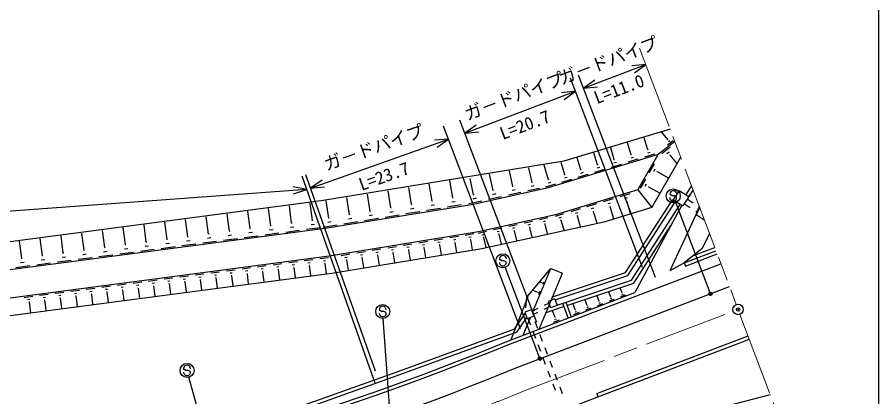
# Model space of a CAD drawing. Units: millimetres, scale not verified. Extents: x 0 to 700000, y -47500 to 447500.
# Drawn here: x 455542 to 579000, y 291703 to 346069 of the extents above; entities that cross this region are included whole.
import ezdxf
from ezdxf.enums import TextEntityAlignment as Align

# ---------------------------------------------------------------- set-up
doc = ezdxf.new("R2010")
doc.units = ezdxf.units.MM
doc.header["$LTSCALE"] = 1000
doc.header["$PDMODE"] = 32
doc.header["$PDSIZE"] = 500
doc.linetypes.add('CHAIN', pattern=[18.5, 12, -1.5, 3.5, -1.5])
doc.layers.add('M-TTL-BAND', color=2, linetype='CHAIN', lineweight=13)
doc.layers.add('S-TTL', color=7, linetype='Continuous', lineweight=25)
doc.styles.add('@ＭＳ ゴシック', font='')
doc.styles.add('ＭＳ ゴシック', font='')
doc.styles.get('@ＭＳ ゴシック').set_extended_font_data('@MS Gothic')
doc.styles.get('ＭＳ ゴシック').set_extended_font_data('MS Gothic')

msp = doc.modelspace()

# ---------------------------------------------------------------- linework, layer by layer
at = {"layer": 'M-TTL-BAND'}
for p, q in [((544726, 341633), (558576, 304908)), ((528444, 292656), (558139, 303939)), ((559106, 303504), (572976, 266786))]:
    msp.add_line(p, q, dxfattribs=at)
msp.add_arc((382472, 646107), 382408, 282.81356, 292.44013, dxfattribs=at)
at = {"layer": 'S-TTL'}
for p, q in [((579000, 20000), (579000, 370000)), ((536686, 335903), (545608, 339294)), ((545608, 339294), (543618, 339091)), ((543986, 338124), (545608, 339294)), ((545128, 310196), (534816, 337332)), ((546986, 308794), (535975, 337773)), ((538308, 337073), (536686, 335903)), ((536686, 335903), (538675, 336106)), ((519684, 329443), (535527, 335463)), ((535527, 335463), (533537, 335261)), ((533905, 334293), (535527, 335463)), ((529984, 302334), (518973, 331312)), ((527664, 301452), (516633, 330483)), ((521306, 330613), (519684, 329443)), ((519684, 329443), (521673, 329645)), ((549097, 330043), (533878, 325436)), ((497569, 321599), (517344, 328613)), ((517344, 328613), (515350, 328455)), ((515696, 327479), (517344, 328613)), ((545892, 327088), (545370, 328811)), ((548767, 328541), (547929, 329593)), ((548792, 328561), (548742, 328521)), ((541106, 325639), (540585, 327362)), ((543499, 326364), (542977, 328086)), ((549759, 328286), (547377, 326388)), ((547923, 326568), (549102, 327507)), ((549554, 328378), (548749, 327737)), ((549060, 328379), (548859, 328219)), ((547377, 326388), (531645, 321626)), ((538713, 324915), (538192, 326638)), ((543809, 325987), (543450, 325879)), ((543544, 326377), (543454, 326350)), ((544487, 321334), (547377, 326388)), ((546870, 326444), (545435, 326009)), ((546201, 326712), (545843, 326603)), ((545936, 327102), (545847, 327074)), ((546499, 318809), (550617, 326012)), ((548647, 326567), (548942, 326801)), ((549039, 326301), (549113, 326360)), ((549076, 326330), (550017, 325149)), ((533878, 325436), (499091, 319748)), ((531683, 322789), (531053, 324871)), ((534001, 323491), (533472, 325240)), ((536321, 324190), (535799, 325913)), ((538758, 324928), (538668, 324901)), ((542085, 324995), (540649, 324561)), ((541416, 325263), (541057, 325154)), ((541151, 325653), (541061, 325626)), ((544477, 325720), (543042, 325285)), ((546105, 323762), (546850, 325064)), ((506866, 295388), (496901, 323484)), ((523751, 321254), (523236, 323595)), ((526569, 321826), (526078, 324060)), ((529312, 322384), (528844, 324512)), ((534046, 323505), (533956, 323478)), ((537299, 323546), (535864, 323112)), ((536630, 323814), (536272, 323705)), ((536365, 324204), (536276, 324177)), ((539692, 324271), (538256, 323836)), ((539023, 324538), (538664, 324430)), ((546775, 324027), (546961, 324352)), ((547236, 323926), (547282, 324007)), ((547259, 323966), (548822, 323073)), ((506884, 293504), (496372, 323298)), ((499217, 322733), (497569, 321599)), ((517960, 320199), (517557, 322666)), ((520943, 320635), (520427, 322977)), ((529365, 322395), (529259, 322372)), ((531994, 322412), (531634, 322303)), ((531728, 322803), (531638, 322776)), ((534983, 322845), (533543, 322409)), ((534312, 323114), (533952, 323005)), ((544865, 321592), (545609, 322894)), ((497037, 321412), (397430, 314075)), ((497037, 321412), (495073, 321786)), ((495149, 320753), (497037, 321412)), ((497569, 321599), (499563, 321757)), ((509078, 318746), (508675, 321214)), ((512039, 319230), (511635, 321698)), ((515000, 319715), (514596, 322182)), ((531645, 321626), (520908, 319262)), ((523809, 321266), (523693, 321241)), ((526908, 321344), (526465, 321247)), ((526625, 321839), (526514, 321814)), ((530384, 321553), (528688, 321179)), ((529636, 321922), (529212, 321828)), ((532664, 322143), (531224, 321707)), ((544487, 321334), (532656, 317752)), ((544487, 321334), (546499, 318809)), ((545534, 321857), (545721, 322182)), ((545995, 321755), (546041, 321837)), ((546018, 321796), (547581, 320903)), ((550421, 321250), (549554, 319906)), ((550421, 321250), (551766, 320384)), ((552161, 321919), (551346, 320654)), ((552380, 321336), (551766, 320384)), ((551766, 320384), (552411, 321255)), ((500196, 317294), (499793, 319761)), ((503157, 317778), (502753, 320245)), ((506118, 318262), (505714, 320729)), ((518022, 320209), (517899, 320189)), ((521295, 320133), (520834, 320031)), ((521000, 320648), (520885, 320623)), ((524918, 320350), (523072, 319943)), ((524104, 320751), (523642, 320649)), ((527688, 320959), (525918, 320570)), ((540941, 320052), (539505, 319617)), ((543334, 320776), (541898, 320341)), ((542926, 320182), (542567, 320074)), ((542724, 309496), (549470, 319960)), ((549153, 320606), (549054, 320724)), ((549398, 320467), (549153, 320606)), ((549699, 320464), (549398, 320467)), ((549554, 319906), (549470, 319960)), ((549554, 319906), (550899, 319039)), ((549944, 320353), (549699, 320464)), ((550050, 320216), (549944, 320353)), ((551766, 320384), (550899, 319039)), ((551549, 320047), (552390, 319506)), ((499091, 319748), (419294, 309287)), ((491886, 316181), (491561, 318660)), ((494860, 316571), (494535, 319050)), ((497835, 316961), (497510, 319440)), ((520908, 319262), (499674, 315790)), ((509140, 318756), (509017, 318736)), ((512382, 318679), (511889, 318598)), ((512101, 319241), (511977, 319220)), ((516180, 318692), (514206, 318369)), ((515343, 319163), (514850, 319082)), ((515061, 319725), (514938, 319704)), ((519141, 319176), (517167, 318853)), ((518304, 319647), (517810, 319566)), ((522109, 319731), (520264, 319325)), ((536193, 318614), (534858, 318210)), ((538548, 319327), (537122, 318896)), ((538143, 318738), (537786, 318630)), ((546499, 318809), (539611, 316723)), ((540533, 319458), (540174, 319349)), ((540529, 318987), (540439, 318959)), ((540484, 318973), (541005, 317250)), ((542921, 319711), (542832, 319684)), ((542877, 319697), (543398, 317975)), ((543049, 309077), (549890, 319689)), ((543570, 308407), (550563, 319256)), ((550760, 319128), (544068, 306616)), ((554824, 306584), (549904, 319531)), ((551116, 319375), (551956, 318833)), ((552839, 317788), (553253, 318911)), ((553354, 318753), (552839, 317788)), ((553230, 318964), (553289, 318926)), ((553253, 318911), (553279, 318954)), ((482962, 315011), (482637, 317490)), ((485937, 315401), (485612, 317880)), ((488911, 315791), (488586, 318270)), ((500258, 317304), (500135, 317284)), ((503219, 317788), (503095, 317768)), ((506461, 317710), (505968, 317630)), ((506179, 318272), (506056, 318252)), ((510259, 317723), (508285, 317401)), ((509422, 318194), (508928, 318114)), ((513219, 318208), (511246, 317885)), ((532656, 317752), (521661, 315332)), ((531596, 317314), (530375, 317046)), ((533816, 317895), (532615, 317531)), ((533475, 317398), (533175, 317307)), ((535813, 318062), (535480, 317961)), ((535810, 317624), (535726, 317599)), ((535768, 317611), (536231, 316082)), ((538139, 318269), (538050, 318242)), ((538094, 318256), (538595, 316602)), ((549128, 309812), (552839, 317788)), ((552797, 318291), (553028, 318142)), ((552839, 317788), (554001, 317039)), ((474039, 313841), (473714, 316320)), ((477013, 314231), (476688, 316710)), ((479988, 314621), (479663, 317100)), ((491948, 316189), (491824, 316173)), ((494922, 316579), (494798, 316563)), ((498161, 316398), (497665, 316333)), ((497897, 316969), (497773, 316953)), ((501377, 316271), (499403, 315948)), ((500540, 316742), (500046, 316661)), ((504337, 316755), (502364, 316432)), ((503500, 317226), (503007, 317146)), ((507298, 317239), (505324, 316916)), ((539611, 316723), (522132, 312876)), ((527201, 316347), (525981, 316078)), ((529399, 316831), (528178, 316562)), ((529022, 316364), (528716, 316296)), ((531219, 316847), (530914, 316780)), ((531185, 316456), (531109, 316439)), ((531147, 316447), (531459, 315031)), ((533471, 317004), (533396, 316981)), ((533434, 316992), (533851, 315615)), ((543895, 307989), (549224, 316256)), ((499674, 315790), (418030, 305087)), ((465115, 312672), (464790, 315150)), ((468089, 313062), (467764, 315540)), ((471064, 313451), (470739, 315930)), ((483024, 315019), (482900, 315003)), ((486263, 314839), (485767, 314774)), ((485999, 315409), (485875, 315393)), ((489237, 315229), (488741, 315164)), ((488973, 315799), (488849, 315783)), ((493033, 315121), (491050, 314861)), ((492212, 315618), (491716, 315554)), ((496008, 315511), (494025, 315251)), ((495186, 316008), (494690, 315943)), ((498982, 315901), (496999, 315641)), ((521661, 315332), (500257, 311832)), ((520984, 315019), (519750, 314817)), ((522807, 315380), (521586, 315111)), ((522429, 314913), (522124, 314845)), ((525004, 315863), (523783, 315594)), ((524627, 315396), (524322, 315329)), ((524593, 315005), (524517, 314988)), ((524555, 314996), (524867, 313580)), ((526824, 315880), (526519, 315813)), ((526790, 315488), (526714, 315472)), ((526752, 315480), (527064, 314064)), ((528988, 315972), (528911, 315955)), ((528950, 315964), (529261, 314548)), ((554759, 315029), (553655, 312894)), ((456191, 311502), (455866, 313981)), ((459166, 311892), (458841, 314371)), ((462140, 312282), (461815, 314760)), ((474100, 313850), (473977, 313833)), ((477339, 313669), (476843, 313604)), ((477075, 314239), (476951, 314223)), ((480313, 314059), (479818, 313994)), ((480050, 314629), (479926, 314613)), ((484110, 313951), (482127, 313691)), ((483288, 314449), (482792, 314384)), ((487084, 314341), (485101, 314081)), ((490059, 314731), (488076, 314471)), ((514322, 313929), (513089, 313728)), ((516543, 314293), (515309, 314091)), ((516141, 313847), (515832, 313796)), ((518763, 314656), (517530, 314454)), ((518361, 314210), (518053, 314159)), ((518306, 313821), (518229, 313808)), ((518267, 313815), (518501, 312384)), ((520582, 314573), (520273, 314523)), ((520526, 314184), (520449, 314171)), ((520488, 314178), (520722, 312747)), ((522396, 314521), (522319, 314504)), ((522357, 314513), (522669, 313097)), ((465177, 312680), (465053, 312663)), ((468415, 312499), (467920, 312434)), ((468151, 313070), (468027, 313053)), ((472211, 312392), (470228, 312132)), ((471390, 312889), (470894, 312824)), ((471126, 313460), (471002, 313443)), ((475186, 312782), (473203, 312522)), ((474364, 313279), (473869, 313214)), ((478161, 313171), (476178, 312912)), ((481135, 313561), (479152, 313301)), ((522132, 312876), (500621, 309358)), ((505440, 312477), (504207, 312275)), ((507661, 312840), (506427, 312638)), ((507259, 312394), (506950, 312344)), ((509881, 313203), (508648, 313001)), ((509479, 312757), (509171, 312707)), ((509424, 312368), (509347, 312356)), ((509385, 312362), (509619, 310931)), ((512102, 313566), (510868, 313365)), ((511700, 313121), (511391, 313070)), ((511644, 312732), (511567, 312719)), ((511606, 312725), (511840, 311294)), ((513920, 313484), (513612, 313433)), ((513865, 313095), (513788, 313082)), ((513826, 313088), (514060, 311657)), ((516085, 313458), (516008, 313445)), ((516047, 313451), (516281, 312020)), ((553655, 312894), (551112, 310897)), ((551112, 310897), (555664, 312626)), ((552432, 311933), (555487, 313094)), ((500257, 311832), (416766, 300888)), ((456253, 311510), (456129, 311494)), ((459492, 311329), (458996, 311264)), ((459228, 311900), (459104, 311884)), ((463288, 311222), (461305, 310962)), ((462466, 311719), (461970, 311654)), ((462202, 312290), (462078, 312274)), ((466262, 311612), (464279, 311352)), ((465441, 312109), (464945, 312044)), ((469237, 312002), (467254, 311742)), ((497917, 311324), (496677, 311161)), ((500148, 311616), (498908, 311454)), ((499731, 311183), (499422, 311143)), ((503220, 312114), (501986, 311912)), ((502818, 311668), (502509, 311618)), ((502762, 311279), (502685, 311267)), ((502724, 311273), (502958, 309842)), ((505038, 312031), (504730, 311981)), ((504983, 311642), (504906, 311630)), ((504944, 311636), (505178, 310205)), ((507203, 312005), (507126, 311993)), ((507165, 311999), (507399, 310568)), ((524735, 311328), (524636, 311446)), ((524980, 311188), (524735, 311328)), ((525281, 311186), (524980, 311188)), ((525526, 311074), (525281, 311186)), ((551290, 310430), (555840, 312159)), ((457339, 310442), (455356, 310182)), ((456517, 310939), (456021, 310874)), ((460313, 310832), (458330, 310572)), ((488993, 310154), (487754, 309991)), ((491224, 310446), (489984, 310284)), ((490808, 310013), (490498, 309973)), ((493455, 310739), (492215, 310576)), ((493039, 310306), (492729, 310265)), ((492971, 309919), (492894, 309909)), ((492933, 309914), (493121, 308476)), ((495686, 311031), (494446, 310869)), ((495270, 310598), (494960, 310558)), ((495202, 310211), (495125, 310201)), ((495163, 310206), (495352, 308769)), ((497501, 310891), (497191, 310850)), ((497433, 310504), (497356, 310494)), ((497394, 310499), (497583, 309061)), ((499664, 310796), (499587, 310786)), ((499625, 310791), (499814, 309353)), ((530405, 297305), (525486, 310252)), ((525632, 310938), (525526, 311074)), ((525864, 299164), (556354, 310749)), ((528566, 305974), (532028, 310098)), ((529373, 303752), (532028, 310098)), ((532028, 310098), (533689, 309403)), ((549128, 309812), (551112, 310897)), ((551112, 310897), (551290, 310430)), ((500621, 309358), (415976, 298263)), ((477838, 308692), (476599, 308529)), ((480069, 308984), (478830, 308822)), ((482300, 309276), (481061, 309114)), ((481884, 308844), (481574, 308803)), ((484531, 309569), (483292, 309406)), ((484115, 309136), (483805, 309096)), ((484048, 308749), (483970, 308739)), ((484009, 308744), (484197, 307306)), ((486762, 309861), (485523, 309699)), ((486346, 309429), (486036, 309388)), ((486279, 309042), (486201, 309031)), ((486240, 309036), (486428, 307599)), ((488577, 309721), (488267, 309680)), ((488509, 309334), (488432, 309324)), ((488471, 309329), (488659, 307891)), ((490740, 309626), (490663, 309616)), ((490702, 309621), (490890, 308184)), ((530340, 301399), (533689, 309403)), ((532264, 305999), (542724, 309496)), ((532609, 305587), (543049, 309077)), ((468915, 307522), (467675, 307359)), ((471146, 307814), (469906, 307652)), ((473377, 308107), (472137, 307944)), ((472961, 307674), (472651, 307633)), ((475607, 308399), (474368, 308237)), ((475191, 307966), (474882, 307926)), ((475124, 307579), (475047, 307569)), ((475085, 307574), (475274, 306137)), ((477422, 308259), (477113, 308218)), ((477355, 307872), (477277, 307862)), ((477316, 307867), (477505, 306429)), ((479653, 308551), (479343, 308511)), ((479586, 308164), (479508, 308154)), ((479547, 308159), (479736, 306721)), ((481817, 308457), (481739, 308447)), ((481778, 308452), (481966, 307014)), ((527154, 295910), (557597, 307478)), ((530713, 308018), (530486, 308113)), ((530717, 308028), (530709, 308008)), ((530827, 308018), (530793, 307937)), ((530975, 308099), (530839, 307775)), ((532894, 304838), (543570, 308407)), ((534318, 304787), (543895, 307989)), ((459991, 306352), (458752, 306190)), ((462222, 306644), (460983, 306482)), ((461806, 306212), (461496, 306171)), ((464453, 306937), (463214, 306774)), ((464037, 306504), (463727, 306464)), ((466684, 307229), (465444, 307067)), ((466268, 306797), (465958, 306756)), ((466200, 306410), (466123, 306399)), ((466162, 306405), (466350, 304967)), ((468499, 307089), (468189, 307048)), ((468431, 306702), (468354, 306692)), ((468393, 306697), (468581, 305259)), ((470730, 307382), (470420, 307341)), ((470662, 306994), (470585, 306984)), ((470623, 306989), (470812, 305552)), ((472893, 307287), (472816, 307277)), ((472854, 307282), (473043, 305844)), ((525680, 299628), (544068, 306616)), ((530021, 306698), (529486, 306921)), ((530028, 306714), (530014, 306681)), ((530205, 306697), (530150, 306567)), ((530443, 306827), (530225, 306306)), ((540586, 305993), (540322, 306689)), ((542213, 306588), (541965, 307239)), ((542029, 306055), (542704, 306311)), ((542192, 306580), (542234, 306596)), ((542205, 306353), (542374, 306418)), ((457760, 306060), (456521, 305897)), ((457344, 305627), (457034, 305586)), ((457277, 305240), (457199, 305230)), ((457238, 305235), (457426, 303797)), ((459575, 305919), (459265, 305879)), ((459508, 305532), (459430, 305522)), ((459469, 305527), (459657, 304089)), ((461738, 305825), (461661, 305815)), ((461700, 305820), (461888, 304382)), ((463969, 306117), (463892, 306107)), ((463931, 306112), (464119, 304674)), ((528709, 306002), (526255, 299847)), ((528444, 304436), (528566, 305974)), ((531095, 304825), (531713, 305130)), ((532560, 305718), (531625, 305363)), ((531625, 305363), (531980, 304428)), ((532560, 305718), (532915, 304783)), ((533666, 305096), (534474, 302970)), ((534140, 305255), (534941, 303148)), ((535504, 304133), (535185, 304972)), ((537232, 304765), (536932, 305556)), ((538926, 305385), (538644, 306128)), ((538724, 304799), (539466, 305081)), ((538903, 305376), (538949, 305394)), ((538918, 305127), (539104, 305198)), ((540394, 305433), (541102, 305702)), ((540564, 305984), (540608, 306001)), ((540578, 305747), (540755, 305814)), ((507520, 304054), (507421, 304172)), ((507765, 303915), (507520, 304054)), ((508066, 303912), (507765, 303915)), ((508311, 303800), (508066, 303912)), ((508417, 303664), (508311, 303800)), ((529213, 304172), (528279, 303817)), ((528279, 303817), (528634, 302882)), ((529213, 304172), (529569, 303238)), ((529302, 303940), (530199, 304382)), ((530098, 303775), (529480, 303470)), ((531892, 304661), (530995, 304218)), ((531341, 303792), (533843, 304629)), ((532915, 304783), (531980, 304428)), ((532611, 303074), (532261, 303994)), ((535283, 303492), (536095, 303800)), ((535479, 304123), (535529, 304142)), ((535495, 303851), (535698, 303928)), ((537021, 304152), (537798, 304447)), ((537208, 304756), (537257, 304774)), ((537224, 304495), (537418, 304569)), ((509002, 289103), (507989, 302916)), ((526798, 301370), (528348, 303634)), ((527120, 300955), (528564, 303065)), ((528020, 300518), (529080, 303052)), ((529569, 303238), (528634, 302882)), ((528727, 302918), (529083, 301983)), ((532374, 302386), (533244, 302717)), ((532584, 303063), (532638, 303084)), ((532601, 302771), (532819, 302854)), ((526798, 301370), (509789, 295186)), ((530124, 301494), (529769, 302429)), ((527120, 300955), (509958, 294715)), ((529438, 301048), (529793, 300114)), ((530835, 299624), (530479, 300559)), ((538576, 292173), (560279, 300420)), ((530148, 299179), (530503, 298244)), ((538754, 291706), (560457, 299952)), ((531545, 297755), (531190, 298689)), ((530859, 297309), (531214, 296374)), ((532255, 295885), (531900, 296820)), ((479479, 295617), (479379, 295735)), ((479724, 295478), (479479, 295617)), ((480025, 295475), (479724, 295478)), ((480270, 295364), (480025, 295475)), ((480376, 295227), (480270, 295364)), ((509789, 295186), (494141, 289609)), ((531569, 295440), (531924, 294505)), ((483849, 281168), (480142, 294513)), ((509958, 294715), (494298, 289134)), ((532966, 294016), (532611, 294950)), ((532279, 293570), (532635, 292635)), ((533676, 292146), (533321, 293081)), ((530200, 288404), (538754, 291706)), ((538576, 292173), (538754, 291706)), ((563454, 291993), (545235, 287279))]:
    msp.add_line(p, q, dxfattribs=at)
for centre, radius in [((549549, 320466), 1000), ((525130, 311187), 1000), ((554877, 306444), 150), ((554877, 306444), 120), ((554877, 306444), 90), ((554877, 306444), 60), ((554877, 306444), 30), ((558841, 304206), 750), ((558841, 304206), 750), ((507916, 303913), 1000), ((479874, 295477), 1000), ((530458, 297165), 150), ((530458, 297165), 120), ((530458, 297165), 90), ((530458, 297165), 60), ((530458, 297165), 30)]:
    msp.add_circle(centre, radius, dxfattribs=at)
for centre, radius, start, end in [((549554, 320720), 500, 359.55488, 179.55488), ((549550, 320220), 500, 179.55488, 359.55488), ((525136, 311442), 500, 359.55488, 179.55488), ((525132, 310942), 500, 179.55488, 359.55488), ((507921, 304168), 500, 359.55488, 179.55488), ((507917, 303668), 500, 179.55488, 359.55488), ((382472, 646107), 374908, 280.11881, 292.45639), ((382472, 646107), 375408, 280.11613, 292.45529), ((382472, 646107), 378908, 280.09754, 292.44766), ((479876, 295231), 500, 179.55488, 359.55488), ((479879, 295731), 500, 359.55488, 179.55488)]:
    msp.add_arc(centre, radius, start, end, dxfattribs=at)
for p in [(554877, 306444), (558841, 304206), (558841, 304206), (530458, 297165)]:
    msp.add_point(p, dxfattribs=at)
at = {"layer": 'S-TTL', "color": 6}
msp.add_point((558841, 304206), dxfattribs=at)

# ---------------------------------------------------------------- texts
at = {"layer": 'S-TTL', "style": 'ＭＳ ゴシック'}
for rotation, p in [(20.806, (540748, 338517)), (20.806, (527250, 333388)), (19.529, (507122, 326049))]:
    msp.add_text('ガ－ドパイプ', height=1833, rotation=rotation, dxfattribs=at).set_placement(p, align=Align.BOTTOM_CENTER)
at = {"layer": 'S-TTL', "style": '@ＭＳ ゴシック'}
for s, rotation, p in [('L=11.0', 20.806, (541458, 336647)), ('L=20.7', 20.806, (527960, 331518)), ('L=23.7', 19.529, (507791, 324164))]:
    msp.add_text(s, height=1833, rotation=rotation, dxfattribs=at).set_placement(p, align=Align.TOP_CENTER)

doc.saveas('drawing.dxf')
